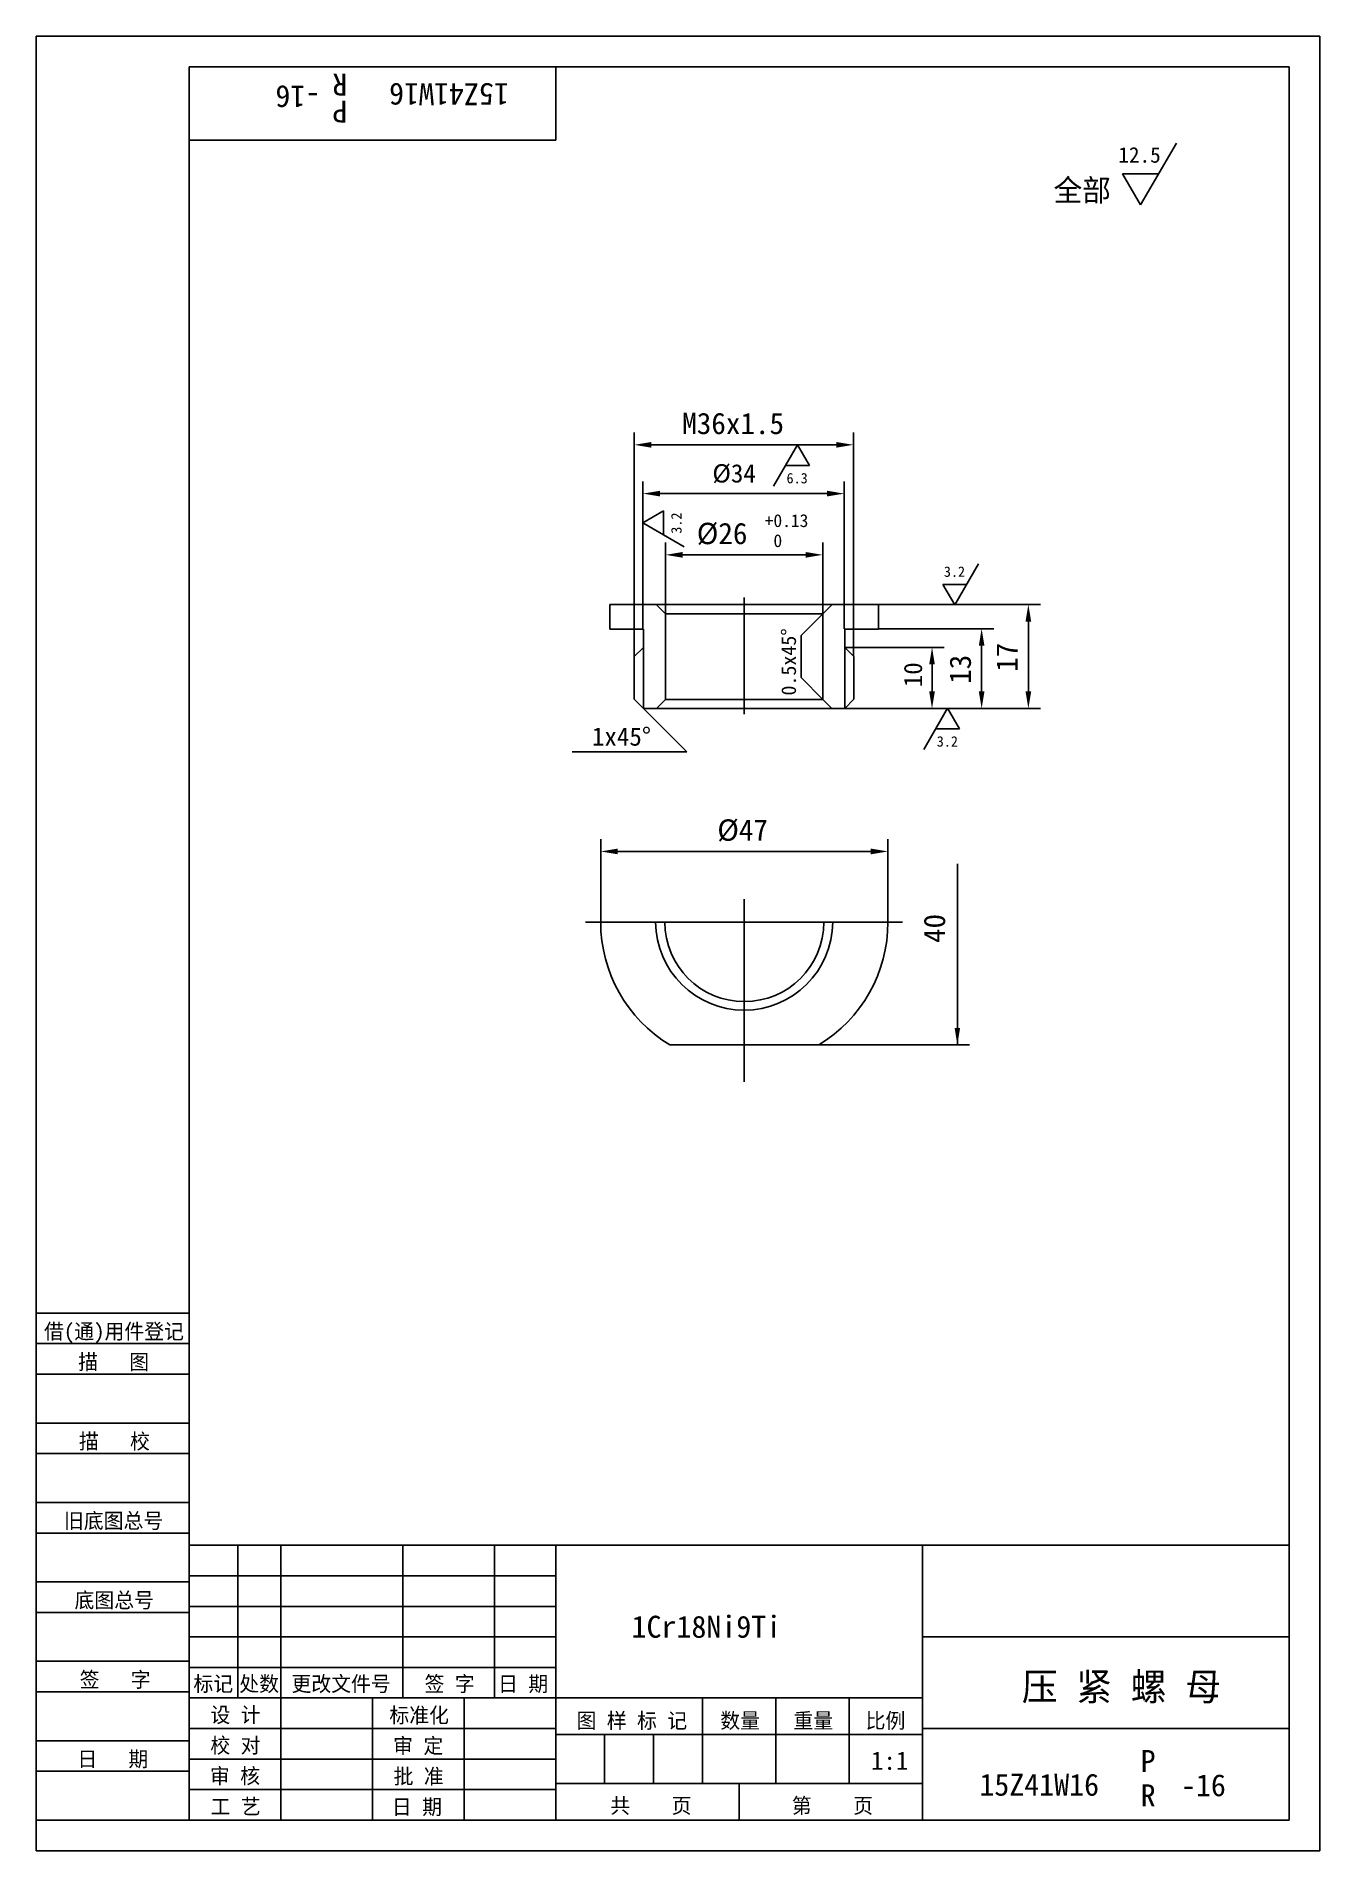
# Model space of a CAD drawing. Header units: metres. Extents: x 0 to 210, y 0 to 297.
import ezdxf

# ---------------------------------------------------------------- set-up
doc = ezdxf.new("R2010")
doc.units = ezdxf.units.M
for name, color, linetype in [('C', 6, 'Continuous'), ('D', 1, 'Continuous'), ('FL', 5, 'Continuous'), ('T', 7, 'Continuous'), ('TL', 4, 'Continuous')]:
    doc.layers.add(name, color=color, linetype=linetype)

# ---------------------------------------------------------------- blocks, each defined once
blk = doc.blocks.new('TUKUN4')
at = {"layer": 'FL'}
for p, q in [((0, 297), (0, 0)), ((210, 297), (0, 297)), ((210, 0), (210, 297)), ((0, 78), (25, 78)), ((0, 70), (25, 70)), ((0, 65), (25, 65)), ((0, 57), (25, 57)), ((0, 52), (25, 52)), ((33, 25), (33, 50)), ((40, 5), (40, 50)), ((60, 25), (60, 50)), ((75, 25), (75, 50)), ((25, 45), (85, 45)), ((0, 44), (25, 44)), ((0, 39), (25, 39)), ((25, 40), (85, 40)), ((25, 35), (85, 35)), ((0, 31), (25, 31)), ((25, 30), (85, 30)), ((0, 26), (25, 26)), ((70, 5), (70, 25)), ((0, 18), (25, 18)), ((25, 20), (85, 20)), ((25, 15), (85, 15)), ((0, 13), (25, 13)), ((25, 10), (85, 10)), ((0, 0), (210, 0))]:
    blk.add_line(p, q, dxfattribs=at)
at = {"layer": 'TL'}
for p, q in [((25, 5), (25, 292)), ((205, 292), (25, 292)), ((85, 292), (85, 280)), ((205, 5), (205, 292)), ((85, 280), (25, 280)), ((0, 88), (25, 88)), ((0, 83), (25, 83)), ((205, 50), (25, 50)), ((85, 5), (85, 50)), ((145, 5), (145, 50)), ((205, 35), (145, 35)), ((145, 25), (25, 25)), ((55, 5), (55, 25)), ((109, 11), (109, 25)), ((121, 11), (121, 25)), ((133, 11), (133, 25)), ((85, 19), (145, 19)), ((93, 11), (93, 19)), ((101, 11), (101, 19)), ((205, 20), (145, 20)), ((145, 11), (85, 11)), ((115, 5), (115, 11)), ((0, 5), (205, 5))]:
    blk.add_line(p, q, dxfattribs=at)
at = {"layer": 'T'}
for s, p in [('借(通)用件登记', (1.26, 83.76)), ('描   图', (6.86, 78.76)), ('描   校', (6.98, 65.76)), ('旧底图总号', (4.52, 52.76)), ('底图总号', (6.25, 39.76)), ('签   字', (7.1, 26.76)), ('标记', (25.71, 26.07)), ('处数', (33.22, 26.07)), ('更改文件号', (41.75, 26.07)), ('签 字', (63.53, 26.07)), ('日 期', (75.57, 26.07)), ('设 计', (28.5, 20.99)), ('标准化', (57.77, 20.93)), ('图 样 标 记', (88.4, 20.04)), ('数量', (111.92, 20.04)), ('重量', (123.88, 20.04)), ('比例', (135.7, 20.04)), ('校 对', (28.48, 15.99)), ('审 定', (58.39, 15.93)), ('日   期', (6.72, 13.76)), ('审 核', (28.41, 10.99)), ('批 准', (58.46, 10.93)), ('共    页', (93.91, 6.13)), ('第    页', (123.62, 6.13)), ('工 艺', (28.52, 5.99)), ('日 期', (58.18, 5.93))]:
    blk.add_text(s, height=2.5, dxfattribs=at).set_placement(p)

msp = doc.modelspace()

# ---------------------------------------------------------------- linework, layer by layer
at = {"layer": 'C'}
for p, q in [((115.85, 205.12), (115.85, 186.03)), ((115.85, 155.77), (115.85, 125.88)), ((89.89, 151.99), (141.76, 151.99))]:
    msp.add_line(p, q, dxfattribs=at)
at = {"layer": 'D'}
for p, q in [((186.55, 279.53), (180.69, 269.39)), ((180.69, 269.39), (177.76, 274.46)), ((177.76, 274.46), (183.62, 274.46)), ((97.85, 195.47), (97.85, 232.13)), ((133.7, 195.56), (133.7, 232.13)), ((100.65, 230.13), (130.9, 230.13)), ((120.64, 223.37), (124.55, 230.13)), ((124.55, 230.13), (126.5, 226.75)), ((126.5, 226.75), (122.59, 226.75)), ((99.27, 200.03), (99.27, 224.14)), ((132.19, 200.03), (132.19, 224.14)), ((102.07, 222.14), (129.39, 222.14)), ((99.27, 217.36), (102.65, 219.31)), ((106.03, 213.45), (99.27, 217.36)), ((102.65, 219.31), (102.65, 215.41)), ((102.96, 202.44), (102.96, 214.12)), ((128.68, 202.44), (128.68, 214.12)), ((105.76, 212.12), (125.88, 212.12)), ((154.18, 210.67), (150.28, 203.91)), ((150.28, 203.91), (148.33, 207.29)), ((148.33, 207.29), (152.23, 207.29)), ((128.68, 202.44), (125.14, 198.91)), ((137.79, 203.97), (164.33, 203.97)), ((137.76, 200.03), (156.68, 200.03)), ((162.33, 189.77), (162.33, 201.17)), ((99.35, 186.97), (99.35, 196.97)), ((125.14, 198.91), (125.14, 192.05)), ((132.29, 186.97), (132.29, 196.97)), ((132.29, 196.97), (148.57, 196.97)), ((154.68, 189.77), (154.68, 197.23)), ((146.57, 189.77), (146.57, 194.17)), ((125.14, 192.05), (128.68, 188.44)), ((99.35, 186.97), (106.42, 179.9)), ((132.29, 186.97), (148.57, 186.97)), ((145.22, 180.28), (149.12, 187.04)), ((148.57, 186.97), (156.68, 186.97)), ((149.12, 187.04), (151.07, 183.66)), ((156.68, 186.97), (164.33, 186.97)), ((151.07, 183.66), (147.17, 183.66)), ((106.42, 179.9), (87.67, 179.9)), ((92.35, 151.99), (92.35, 165.57)), ((95.15, 163.57), (136.55, 163.57)), ((139.35, 151.99), (139.35, 165.57)), ((150.71, 161.55), (150.71, 131.89)), ((128.04, 131.89), (152.71, 131.89))]:
    msp.add_line(p, q, dxfattribs=at)
for points in [[(100.65, 230.59), (100.65, 229.66), (97.85, 230.13)], [(130.9, 230.59), (130.9, 229.66), (133.7, 230.13)], [(102.07, 222.61), (102.07, 221.68), (99.27, 222.14)], [(129.39, 222.61), (129.39, 221.68), (132.19, 222.14)], [(105.76, 212.58), (105.76, 211.65), (102.96, 212.12)], [(125.88, 212.58), (125.88, 211.65), (128.68, 212.12)], [(161.86, 201.17), (162.8, 201.17), (162.33, 203.97)], [(154.22, 197.23), (155.15, 197.23), (154.68, 200.03)], [(146.1, 194.17), (147.03, 194.17), (146.57, 196.97)], [(146.1, 189.77), (147.03, 189.77), (146.57, 186.97)], [(154.22, 189.77), (155.15, 189.77), (154.68, 186.97)], [(161.86, 189.77), (162.8, 189.77), (162.33, 186.97)], [(95.15, 164.04), (95.15, 163.1), (92.35, 163.57)], [(136.55, 164.04), (136.55, 163.1), (139.35, 163.57)], [(151.16, 134.69), (150.71, 131.89), (150.26, 134.69)]]:
    msp.add_solid(points, dxfattribs=at)
at = {"layer": 'TL'}
for p, q in [((93.85, 199.97), (93.85, 203.97)), ((93.85, 203.97), (101.45, 203.97)), ((101.45, 203.97), (115.85, 203.97)), ((101.46, 203.94), (102.96, 202.44)), ((102.96, 202.44), (102.96, 188.44)), ((102.96, 202.44), (115.9, 202.44)), ((128.68, 202.44), (115.74, 202.44)), ((130.19, 203.97), (115.79, 203.97)), ((130.18, 203.94), (128.68, 202.44)), ((128.68, 202.44), (128.68, 188.44)), ((137.79, 203.97), (130.19, 203.97)), ((137.79, 199.97), (137.79, 203.97)), ((99.35, 199.97), (93.85, 199.97)), ((99.35, 196.97), (99.35, 199.97)), ((132.29, 199.97), (137.79, 199.97)), ((132.29, 196.97), (132.29, 199.97)), ((97.85, 195.47), (99.35, 196.97)), ((133.79, 195.47), (132.29, 196.97)), ((97.85, 188.47), (97.85, 195.47)), ((133.79, 188.47), (133.79, 195.47)), ((99.35, 186.97), (97.85, 188.47)), ((102.96, 188.44), (101.46, 186.94)), ((102.96, 188.44), (115.9, 188.44)), ((128.68, 188.44), (115.74, 188.44)), ((128.68, 188.44), (130.18, 186.94)), ((132.29, 186.97), (133.79, 188.47)), ((101.45, 186.97), (99.35, 186.97)), ((115.85, 186.97), (101.49, 186.97)), ((115.79, 186.97), (130.15, 186.97)), ((130.19, 186.97), (132.29, 186.97)), ((103.66, 131.89), (128.04, 131.89))]:
    msp.add_line(p, q, dxfattribs=at)
for centre, radius, start, end in [((115.85, 151.99), 23.5, 180, 238.76), ((115.83, 152.09), 14.5, 180.43, 359.57), ((115.85, 151.99), 13, 180, 0), ((115.85, 151.99), 23.5, 301.24, 0)]:
    msp.add_arc(centre, radius, start, end, dxfattribs=at)

# ---------------------------------------------------------------- block references
at = {"layer": 'D'}
msp.add_blockref('TUKUN4', (0, 0), dxfattribs=at)

# ---------------------------------------------------------------- texts
for s, height, rotation, p in [('-16', 3.6, 180, (46.47, 288.92)), ('R', 3.6, 180, (50.9, 290.88)), ('15Z41W16', 3.6, 180, (77.32, 289.32)), ('P', 3.6, 180, (50.9, 286.48)), ('3.2', 1.7, 90, (105.58, 215.58)), ('0.5x45%%d', 2.4, 90, (124.31, 189.09)), ('17', 3.5, 90, (160.58, 192.97)), ('10', 3, 90, (144.95, 190.45)), ('13', 3.5, 90, (152.93, 191)), ('40', 3.5, 90, (148.71, 148.58))]:
    msp.add_text(s, height=height, rotation=rotation, dxfattribs=at).set_placement(p)
for s, height, p in [('12.5', 2.55, (177.05, 276.31)), ('全部', 3.6, (166.46, 270)), ('M36x1.5', 3.5, (105.69, 231.88)), ('%%c34', 3, (110.63, 223.96)), ('6.3', 1.7, (122.76, 223.82)), ('%%C26', 3.5, (108.07, 213.87)), ('+0.13', 2.1, (119.19, 216.67)), (' 0', 2.1, (119.19, 213.38)), ('3.2', 1.7, (148.5, 208.52)), ('1x45%%d', 3, (90.92, 180.88)), ('3.2', 1.7, (147.34, 180.73)), ('%%c47', 3.5, (111.43, 165.32)), ('1Cr18Ni9Ti', 3.6, (97.4, 34.86)), ('压 紧 螺 母', 4.5, (161.26, 24.6)), ('1:1', 3, (136.57, 13.24)), ('P', 3.6, (180.7, 12.89)), ('15Z41W16', 3.6, (154.31, 9)), ('-16', 3.6, (187.3, 8.92)), ('R', 3.6, (180.7, 7.27))]:
    msp.add_text(s, height=height, dxfattribs=at).set_placement(p)

doc.saveas('drawing.dxf')
